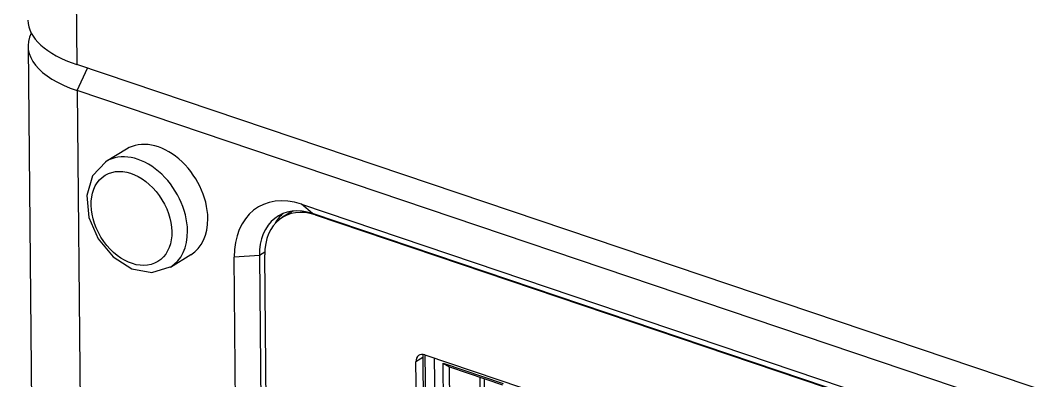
# Model space of a CAD drawing. Header units: millimetres. Extents: x 113 to 1101, y 63 to 734.
# Drawn here: x 927.75 to 972.78, y 276.79 to 292.82 of the extents above; entities that cross this region are included whole.
import ezdxf

# ---------------------------------------------------------------- set-up
doc = ezdxf.new("R2010")
doc.units = ezdxf.units.MM

msp = doc.modelspace()

# ---------------------------------------------------------------- linework, layer by layer
for p, q in [((930.086, 309.543), (930.271, 290.853)), ((928.102, 291.666), (928.457, 255.711)), ((1025.139, 258.844), (930.271, 290.853)), ((930.282, 289.696), (930.752, 290.69)), ((930.282, 289.696), (930.637, 253.74)), ((1025.15, 257.687), (930.282, 289.696)), ((932.474, 287.095), (931.569, 286.543)), ((940.754, 284.225), (940.264, 284.642)), ((940.264, 284.642), (1015.202, 259.358)), ((939.719, 284.246), (939.417, 284.062)), ((1015.692, 258.94), (940.754, 284.225)), ((940.876, 284.165), (940.896, 284.177)), ((940.876, 284.165), (1015.814, 258.881)), ((934.433, 281.847), (935.338, 282.4)), ((935.338, 282.4), (935.338, 282.4)), ((938.389, 282.362), (937.268, 282.283)), ((938.63, 282.509), (938.389, 282.362)), ((938.389, 282.362), (938.643, 256.552)), ((938.883, 256.585), (938.629, 282.395)), ((937.522, 256.473), (937.268, 282.283)), ((945.746, 277.949), (956.668, 274.264)), ((945.806, 273.934), (945.767, 277.942)), ((945.654, 277.823), (945.352, 277.638)), ((945.396, 273.188), (945.352, 277.638)), ((945.654, 277.823), (945.698, 273.373)), ((946.165, 277.808), (946.209, 273.298)), ((946.565, 277.569), (946.847, 277.411)), ((946.606, 273.386), (946.565, 277.569)), ((946.565, 277.569), (949.235, 276.668)), ((946.884, 273.584), (946.847, 277.411)), ((946.847, 277.411), (949.198, 276.617)), ((948.187, 276.958), (948.212, 274.394)), ((948.386, 276.891), (948.412, 274.326))]:
    msp.add_line(p, q)
msp.add_lwpolyline([(931.558, 286.521), (930.964, 285.901), (930.715, 285.026), (930.811, 284.049), (931.221, 283.098), (931.883, 282.302), (932.71, 281.775), (933.603, 281.604), (934.424, 281.854)])
for centre, major_axis, ratio, start_param, end_param in [((933.591, 292.878), (5.5, 0.054), 0.455889, 3.141607, 4.059811), ((933.602, 291.721), (5.5, 0.054), 0.455889, 2.908786, 4.059811), ((933.906, 284.747), (1.432, -2.348), 0.707153, 0.870079, 3.141647), ((933.001, 284.195), (-1.432, 2.348), 0.707153, 4.011672, 6.283185), ((933.001, 284.195), (-1.432, 2.348), 0.707153, 0, 0.010068), ((940.297, 281.26), (-1.979, 3.244), 0.707153, 5.582468, 7.153264), ((940.78, 281.555), (1.562, -2.561), 0.707153, 2.440875, 4.011672), ((940.901, 281.629), (-1.484, 2.433), 0.707153, 5.582468, 7.153264), ((941.203, 281.813), (1.562, -2.561), 0.707153, 3.2585, 3.526909), ((941.203, 281.813), (-1.484, 2.433), 0.707153, 6.185875, 6.283191), ((933.906, 284.747), (1.432, -2.348), 0.707153, 0, 0.870079), ((933.001, 284.195), (-1.432, 2.348), 0.707153, 3.139684, 4.011672), ((945.751, 277.504), (-0.26, 0.427), 0.707153, 5.582468, 7.153264), ((946.052, 277.688), (0.26, -0.427), 0.707153, 3.665115, 4.011672)]:
    msp.add_ellipse(centre, major_axis=major_axis, ratio=ratio, start_param=start_param, end_param=end_param)
msp.add_ellipse((932.699, 284.011), major_axis=(1.172, -1.921), ratio=0.707153)

doc.saveas('drawing.dxf')
